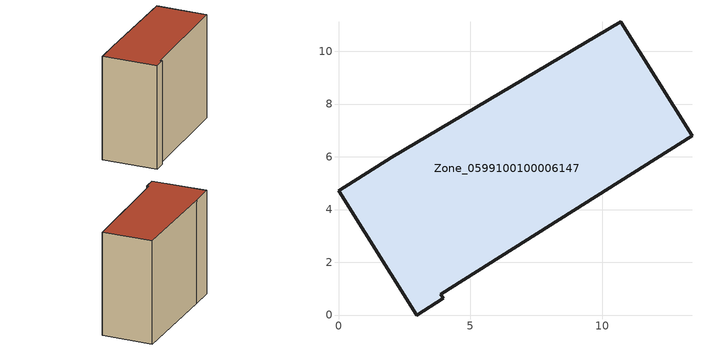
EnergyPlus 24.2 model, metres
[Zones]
Zone_0599100100006147
 floor ground (C_G): 0,4.7 2.02,5.98 10.7,11.11 13.4,6.8 3.88,0.79 3.98,0.64 2.96,0 z0
 wall outside (C_F): 2.96,0 3.98,0.64 3.88,0.79 13.4,6.8 10.7,11.11 2.02,5.98 0,4.7 2.96,0 z0:10.6
 roof outside (C_R): 2.02,5.98 0,4.7 2.96,0 3.98,0.64 3.88,0.79 13.4,6.8 10.7,11.11 z10.6
[BUILDING]
Pand.0599100100006147: North Axis=0; Terrain=City; Loads Convergence Tolerance Value=0.04; Temperature Convergence Tolerance Value=0.4; Solar Distribution=FullExterior; Maximum Number of Warmup Days=25; Minimum Number of Warmup Days=1
[Site:Location]
Rotterdam.The.Hague.AP_ZH_NLD Design_Conditions: Latitude=51.96; Longitude=4.45; Time Zone=1; Elevation=-4.5
[SITE:GROUNDTEMPERATURE:BUILDINGSURFACE]
18, 18, 18, 18, 18, 18, 18, 18, 18, 18, 18, 18
[MATERIAL] Thermal Absorptance=0.9; Solar Absorptance=0.7; Visible Absorptance=0.7
Name | Roughness | Thickness | Conductivity | Density | Specific Heat
G.TI.2006-2014 | MediumSmooth | 0.15 | 0.06 | 540 | 1210
F.TI.2006-2014 | Rough | 0.3 | 0.12 | 1920 | 840
R.TI.2006-2014 | MediumRough | 0.2 | 0.08 | 1500 | 1000
[CONSTRUCTION]
C_G: G.TI.2006-2014
C_F: F.TI.2006-2014
C_R: R.TI.2006-2014
[ZONE]
Zone_0599100100006147: Type=1; Multiplier=1; Ceiling Height=Autocalculate; Volume=Autocalculate; Floor Area=autocalculate; Part of Total Floor Area=Yes
[ZONEINFILTRATION:DESIGNFLOWRATE]
Infil_Zone_0599100100006147: Zone or ZoneList or Space or SpaceList=Zone_0599100100006147; Schedule=AlwaysOn; Design Flow Rate Calculation Method=Flow/Area; Flow Rate per Floor Area=0.0015; Constant Term Coefficient=1; Temperature Term Coefficient=0; Velocity Term Coefficient=0; Velocity Squared Term Coefficient=0
[HVACTEMPLATE:ZONE:IDEALLOADSAIRSYSTEM]
Zone_0599100100006147: Maximum Heating Supply Air Temperature=50; Minimum Cooling Supply Air Temperature=13; Maximum Heating Supply Air Humidity Ratio=0.0156; Minimum Cooling Supply Air Humidity Ratio=0.0077; Heating Limit=NoLimit; Cooling Limit=NoLimit; Dehumidification Control Type=ConstantSensibleHeatRatio; Cooling Sensible Heat Ratio=0.7; Dehumidification Setpoint=60; Humidification Control Type=None; Humidification Setpoint=30; Outdoor Air Method=None; Outdoor Air Flow Rate per Person=0.00944; Outdoor Air Flow Rate per Zone Floor Area=0; Outdoor Air Flow Rate per Zone=0; Demand Controlled Ventilation Type=None; Outdoor Air Economizer Type=NoEconomizer; Heat Recovery Type=None; Sensible Heat Recovery Effectiveness=0.7; Latent Heat Recovery Effectiveness=0.65
[ZONECONTROL:THERMOSTAT]
ThermostatControl_Zone_0599100100006147: Zone or ZoneList=Zone_0599100100006147; Control Type Schedule=DualSetpointControlType; Control 1=Thermostat_Zone_0599100100006147; Temperature Difference Between Cutout And Setpoint=0
[THERMOSTATSETPOINT:DUALSETPOINT]
Thermostat_Zone_0599100100006147: Heating Setpoint Temperature Schedule=HeatingSetpoint_Zone_0599100100006147; Cooling Setpoint Temperature Schedule=CoolingSetpoint_Zone_0599100100006147
[SCHEDULE:COMPACT]
HeatingSetpoint_Zone_0599100100006147: Through: 12/31, For: AllDays, Until: 24:00, 21
CoolingSetpoint_Zone_0599100100006147: Through: 12/31, For: AllDays, Until: 24:00, 24
DualSetpointControlType: Through: 12/31, For: AllDays, Until: 24:00, 4
AlwaysOn: Through: 12/31, For: AllDays, Until: 24:00, 1
